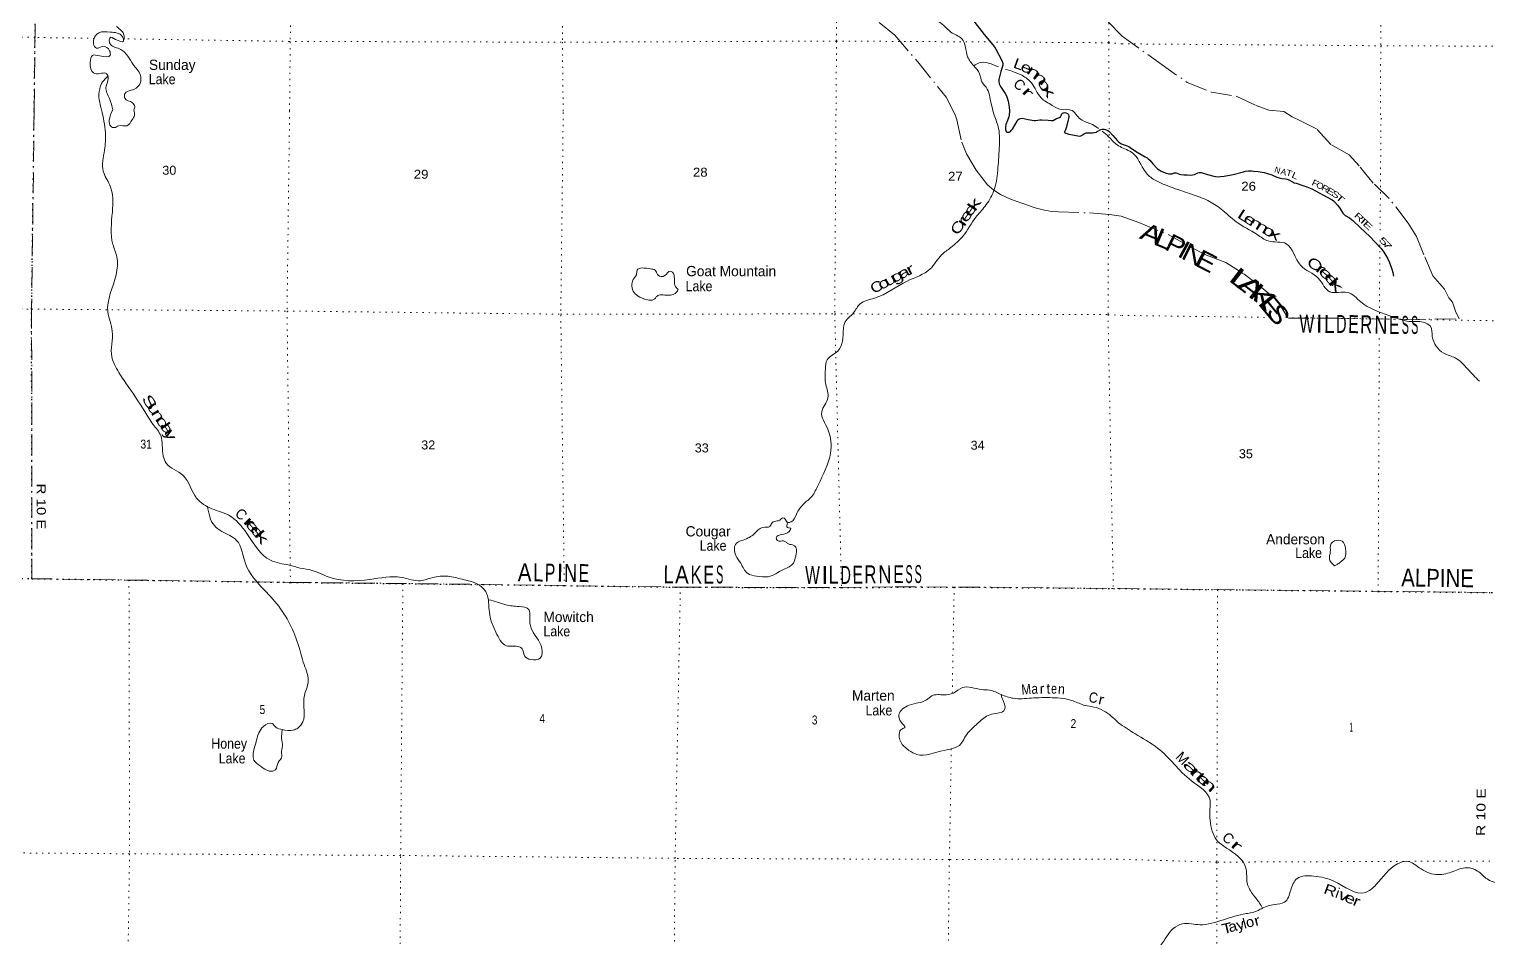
# Model space of a CAD drawing. Header units: feet. Extents: x -248627 to 3, y 0 to 184934.
# Drawn here: x -145344 to -116928, y 30185 to 47899 of the extents above; entities that cross this region are included whole.
import ezdxf
from ezdxf.enums import TextEntityAlignment as Align

# ---------------------------------------------------------------- set-up
doc = ezdxf.new("R2010")
doc.units = ezdxf.units.FT
doc.header["$LTSCALE"] = 80
doc.linetypes.add('DOT_DASHED', pattern=[7.7, 5, -1.2, 0.3, -1.2])
doc.linetypes.add('DOTTED', pattern=[1.5, 0.3, -1.2])
for name, color, linetype, lineweight in [('29', 7, 'Continuous', 25), ('30', 7, 'Continuous', 13), ('39', 7, 'Continuous', 13), ('41', 7, 'Continuous', 13), ('44', 7, 'DOT_DASHED', 13), ('6', 7, 'DOTTED', 25), ('7', 7, 'DOTTED', 13)]:
    doc.layers.add(name, color=color, linetype=linetype, lineweight=lineweight)

msp = doc.modelspace()

# ---------------------------------------------------------------- linework, layer by layer
at = {"layer": '29'}
for points in [[(-127092.18, 48263.73), (-127063.52, 48233.11), (-126920.24, 48026.05), (-126740.01, 47798.25), (-126539.97, 47555.91), (-126509.51, 47506.7), (-126404.73, 47298.88), (-126381.67, 47252.94), (-126376.16, 47225.67), (-126377.79, 47194.83), (-126415.86, 47073.33), (-126451.58, 46918.89), (-126453.33, 46884.9), (-126449.45, 46836.47), (-126437.83, 46807.42), (-126422.41, 46783.17), (-126356.12, 46684.92), (-126329.36, 46642.76), (-126306.11, 46602.08), (-126292.39, 46562.54), (-126273.18, 46497.48), (-126252.18, 46380.2), (-126247.77, 46307.53), (-126252.94, 46221.92)], [(-126252.94, 46221.92), (-126259.01, 46189.99), (-126285.88, 46121.77), (-126317.49, 46043.24), (-126325.16, 45991.53), (-126323.08, 45940.63), (-126310.21, 45905.91), (-126296.22, 45894.37), (-126272.58, 45888.46), (-126254.87, 45892.3), (-126228, 45906.77), (-126213.11, 45920.65), (-126190.79, 45948.12), (-126143.07, 46025.03), (-126099.92, 46108.19), (-126083.29, 46130.04), (-126060.27, 46149.13), (-126031.61, 46158.98), (-126001.49, 46161.18), (-125883.55, 46138.91), (-125767.55, 46118.72), (-125733.92, 46121.77), (-125658.47, 46131.03), (-125618.16, 46132.1), (-125495.75, 46123.31), (-125432.1, 46115.57), (-125397.28, 46119.87), (-125331.56, 46157.88), (-125271.82, 46175.55), (-125251.39, 46187.91), (-125238.86, 46216.26)], [(-125238.86, 46216.26), (-125236.4, 46231.55), (-125225.65, 46246.47), (-125211.13, 46261.92), (-125191.83, 46270.53), (-125170.69, 46271.46), (-125146.33, 46268.77), (-125118.65, 46256.19), (-125104.4, 46239.5), (-125091.24, 46215.44)], [(-125091.24, 46215.44), (-125093.07, 46189.99), (-125111.68, 46101.09), (-125128.22, 46024.61), (-125138.08, 45993.87), (-125157.16, 45939.85), (-125180.13, 45884.48), (-125128.22, 45863.36), (-125090.67, 45853.12), (-124982.71, 45833.22), (-124884.28, 45815.81), (-124858.53, 45816.77), (-124840.87, 45824.08), (-124807.1, 45849.24), (-124782.98, 45865.43), (-124751.85, 45875.53), (-124720.97, 45877.83), (-124629.05, 45877.27), (-124588.66, 45884.03), (-124553.52, 45894.37), (-124535.62, 45902.22), (-124465.82, 45942.11), (-124443.95, 45950.18), (-124425.35, 45952.25), (-124401.15, 45949.93), (-124375.74, 45943.98), (-124342.66, 45929.51), (-124314.06, 45908.58), (-124290.98, 45890.23), (-124234.33, 45829.18), (-124143.39, 45725.21), (-124115.26, 45697.98), (-124065.8, 45661.88)], [(-124065.8, 45661.88), (-124029.15, 45648.55), (-123956.09, 45624.21), (-123921.98, 45610.59), (-123892.96, 45592.73), (-123794.7, 45520.74), (-123758.99, 45498.96), (-123600.47, 45411.88), (-123565.28, 45389.93), (-123544.65, 45373.92), (-123515.63, 45344.9), (-123454.44, 45275.2), (-123361.57, 45179.68), (-123333.62, 45154.26), (-123292.35, 45130.56), (-123247.7, 45110.46), (-123193.66, 45093.47), (-123142.76, 45081.44), (-123103.32, 45075.84), (-123080.24, 45076.97), (-123037.82, 45097.06), (-123020.34, 45098.65), (-122999.87, 45097.06), (-122932.18, 45070.98), (-122906.09, 45063.57), (-122848.04, 45056.88), (-122787.4, 45056.48), (-122714.08, 45054.64), (-122678.59, 45058.7), (-122642.63, 45068.04), (-122579.16, 45101.39), (-122553.32, 45108.23), (-122514.62, 45106.37), (-122390.38, 45068.02), (-122268.13, 45031.72), (-122236.27, 45027.85), (-122178.22, 45023.38), (-122133.28, 45025.44), (-122066.59, 45032.32), (-121890.91, 45063.74), (-121690.55, 45118.87), (-121651.3, 45128.32), (-121588.78, 45135.02), (-121530.73, 45135.02), (-121494.91, 45133.76), (-121399, 45126.09), (-121285.89, 45106.09), (-121242.71, 45094.83), (-121135.65, 45057.23), (-121039.53, 45014.45), (-120993.64, 44998.42), (-120941.29, 44989.89), (-120869.85, 44983.2), (-120836.94, 44973.64), (-120816.26, 44967.57), (-120722.49, 44913.98), (-120701.14, 44904.86), (-120664.43, 44893.89), (-120528.79, 44853.62), (-120454.56, 44826.91), (-120358.72, 44786.28), (-120141.11, 44671.8), (-119963.37, 44570.14), (-119933.71, 44549.42), (-119907.55, 44525.49), (-119856.2, 44469.67), (-119811.19, 44410.3), (-119753.49, 44313.38), (-119728.71, 44285.97), (-119704.37, 44266.49), (-119619.53, 44219.6), (-119587.21, 44196.93), (-119554.78, 44170.48), (-119414.73, 44034.82), (-119226.34, 43860.34), (-119010.69, 43630.99), (-118969.8, 43574.34), (-118918.45, 43500.66), (-118873.24, 43423.09), (-118842.54, 43351.06), (-118800.11, 43222.31), (-118780.02, 43156.82), (-118764.15, 43086.65)]]:
    msp.add_lwpolyline(points, dxfattribs=at)
at = {"layer": '39'}
for points in [[(-126943.33, 47184.01), (-127062.25, 47362.75), (-127104.25, 47550.32), (-127174.52, 47709.69), (-127387.95, 47840.97), (-127524.78, 47970.16), (-127778.4, 48174.08), (-127868.49, 48518.98), (-127984.83, 48837.7), (-128250.56, 49029.53), (-128580.75, 49247.64), (-128846.81, 49251.94), (-129038.18, 49320.69), (-129221.15, 49574.95), (-129200.76, 49710.03), (-129250.81, 49897.61), (-129431.99, 50032.89), (-129623.42, 50065.35), (-129919.68, 50087.83), (-130237.91, 50229.31), (-130455.16, 50479.56), (-130645.95, 50872.96), (-130806.73, 51141.31), (-130965.33, 51500.4), (-131142.41, 51665.92), (-131442.77, 51654.13), (-131852.09, 51579.94), (-132283.35, 51630.79), (-132974.48, 51772.64), (-133276.71, 51841.51), (-133709.8, 51997.21), (-134035.99, 52193.14), (-134152.63, 52346.5), (-134549.64, 52391.27), (-135081.3, 52659.99), (-135375.3, 52823.62), (-135314.36, 53085.7), (-135334.33, 53190.57), (-135559.92, 53289.61), (-135668.35, 53523.62), (-135806.78, 53888.74), (-135973.92, 53979.65), (-136330.57, 54050.58), (-136660.99, 54137.63), (-137059.69, 54363.87), (-137460.7, 54424.77), (-137718.29, 54662.97), (-138003.78, 55074.61), (-138231.15, 55302.7), (-138603.93, 55369.62), (-138875.94, 55428.38), (-139222.15, 55702.96), (-139542.17, 55971.47), (-139721.32, 56106.75), (-140085.96, 56222.06), (-140730.71, 56371.93), (-141210.06, 56586.16), (-141405.2, 56798.08), (-141535.73, 57076.48), (-141660.11, 57407.31), (-141959.96, 57683.86), (-142503.56, 58039.31), (-142682.76, 58148.37), (-142836.41, 58205.6)], [(-143714.08, 46326.95), (-143781.74, 46546.95), (-143847.87, 46764.79), (-143803.23, 46936.14), (-143847.39, 47037.01), (-143966.32, 47033.1), (-144089.26, 47045.32), (-144155.41, 47249.05), (-144110.83, 47386.12), (-143967.73, 47377.91), (-143766.13, 47393.83), (-143778.08, 47476.52), (-143906.92, 47565.37), (-144031.96, 47531.22), (-144090.26, 47615.97), (-143985.07, 47827.59), (-143765.34, 47841.48), (-143527.65, 47750.5), (-143507.64, 47667.81), (-143660.77, 47700.22), (-143769.56, 47732.6), (-143783.77, 47674.14), (-143757.71, 47597.49), (-143560.33, 47504.53), (-143425.51, 47375.34), (-143316.96, 47211.9), (-143178.25, 47000.03), (-143176.49, 46856.86), (-143305.73, 46725.93), (-143485.29, 46631.34), (-143481.39, 46554.71), (-143332.39, 46463.82), (-143288.18, 46393.2), (-143304.85, 46323.4)], [(-143496.69, 47697.2), (-143497.34, 47788.78), (-143541.56, 47861.42), (-143640.71, 47950.27)], [(-126460.95, 47162.34), (-126834.7, 47241.53), (-126943.33, 47184.01)], [(-126941.42, 47185.02), (-126829.03, 47027.78), (-126782.95, 46870.46), (-126678.38, 46731.22), (-126630.28, 46573.89), (-126547.53, 46223.82)], [(-143934.07, 46329.32), (-143979.32, 46522.95), (-143970.88, 46736.69), (-143914.2, 46871.73), (-143809.63, 46981.84)], [(-124934.79, 46214.94), (-125028.28, 46314.15), (-125239.89, 46332.52), (-125415.11, 46413.35), (-125630.53, 46560.77), (-125819.49, 46851.33), (-125994.6, 46992.66), (-126324.55, 47116.02)], [(-143934.07, 46329.32), (-143860.34, 45877.6), (-143876.4, 45540.97), (-143902.95, 45131.83), (-143773.67, 44860.94), (-143724.4, 44332.42), (-143713.98, 43703.3), (-143636.87, 43462.95), (-143651.01, 43110.19), (-143812.27, 42387.25), (-143725.89, 42009.74), (-143734.84, 41509.77), (-143641.55, 41281.42), (-143459.99, 40998.16), (-143092.75, 40447.73), (-142929.14, 40192.79), (-142781.42, 39976.25), (-142733.42, 39576.77), (-142675.83, 39439.35), (-142347.04, 39199.64), (-142083.85, 38758.66), (-141785.09, 38549.35), (-141457.65, 38422.55), (-141101.36, 38065.75), (-140643.34, 37545.07), (-140281.49, 37450.34), (-140062.36, 37394.7), (-139831.09, 37349.08), (-139517.75, 37222.36), (-138708.68, 37171.56), (-138090.35, 37210.51), (-137718.24, 37147.99), (-137488.38, 37207.21), (-137184.2, 37233.78), (-136910.73, 37175.82), (-136603.26, 37077.36), (-136451.07, 36935.39), (-136395.62, 36777.82)], [(-143714.08, 46326.95), (-143784.43, 46121.14), (-143752.89, 46006.05), (-143682.57, 45979.45), (-143599.82, 46015.29), (-143442.77, 46016.45), (-143339.41, 46132.82), (-143292.62, 46215.23), (-143304.85, 46323.4)], [(-126547.53, 46223.82), (-126458.45, 45961.75), (-126446.59, 45580.62), (-126475.31, 45143.26), (-126556.22, 44734.41), (-126722.99, 44447), (-126901.42, 44232.24), (-127151.19, 43868.67), (-127392.11, 43640.14), (-127568.09, 43499.97), (-127791.17, 43224.97), (-128239.5, 42989.51), (-128877.68, 42654.28), (-129158.17, 42544.92), (-129284.01, 42372.21), (-129460.39, 42163.49), (-129482.87, 42063.97)], [(-124934.79, 46214.94), (-124832.73, 46124.23), (-124627.86, 46040.44), (-124511.24, 45960.23)], [(-124442.15, 45908.05), (-124315.16, 45802.83), (-124175.06, 45660.93), (-124064.4, 45595.45)], [(-124064.4, 45595.45), (-123818.59, 45457.31), (-123562.07, 45070.46), (-123368.34, 44933.64), (-123055.65, 44805.12), (-122684.49, 44676.72), (-122381.89, 44558.26), (-122125.62, 44393.32), (-121828.93, 44145.75), (-121421.33, 43894.35), (-121205.44, 43771.69), (-120854.52, 43715.88), (-120577.8, 43296.78), (-120226.65, 43039.22), (-120002.53, 42777.38), (-119663.76, 42767.94), (-119401.42, 42580.82), (-118854.68, 42319.6), (-118453.28, 42203.35), (-118187.09, 42187.72), (-118047.87, 42107.29), (-118009.33, 41907.64), (-117787.16, 41583.25), (-117561.22, 41488.87), (-117319.01, 41273.46), (-117092.9, 41035.84)], [(-132700.65, 42824), (-132763.98, 42907.42), (-132812.85, 43159.72), (-132859.02, 43182.15), (-132958.18, 43095.99), (-133093.05, 43100.77), (-133122.89, 43161.42), (-133150.84, 43201.89), (-133241.3, 43226.58), (-133501.18, 43199.78), (-133515.78, 43113.16), (-133576.73, 43018.73), (-133560.09, 42764.6), (-133445.84, 42677.27), (-133385.61, 42648.72), (-133271.04, 42615.83), (-133156.12, 42643.43), (-133117.59, 42689.59), (-132900.02, 42712.59), (-132726.47, 42780.2), (-132700.65, 42824)], [(-129482.87, 42063.97), (-129592.4, 41623.87), (-129796.74, 41453.61), (-129834.03, 41274.37), (-129823.71, 40971.88), (-129782.93, 40715.59), (-129903.32, 40440.03), (-129786.51, 40102.68), (-129732.85, 39636.64), (-129974.08, 39010.91), (-130098.18, 38791.82), (-130260.13, 38639.48), (-130396.15, 38446.67), (-130501.75, 38291.99), (-130572.3, 38278.27)], [(-141871.72, 38598.93), (-141736.67, 38220.44), (-141592.37, 38106.75), (-141303.46, 37933.78), (-141132.93, 37485.25), (-140761.49, 36965.04), (-140447.52, 36600.4), (-140057.85, 35753.47), (-140004.61, 35561.64), (-139908.05, 35202.22), (-139990.6, 34857.9), (-140013.41, 34398.33), (-140112.78, 34275.88), (-140199.59, 34236.03), (-140416.96, 34247.3)], [(-130572.3, 38278.27), (-130662.36, 38371.51), (-130723.01, 38327.48), (-130771.43, 38311.62), (-130870.28, 38277.88), (-130912.98, 38205.53), (-131054.03, 38186.14), (-131140.89, 38136.21), (-131244.15, 38037.98), (-131339.11, 37980.03), (-131472.3, 37928.34), (-131567.22, 37878.45), (-131576.67, 37638.58), (-131482.93, 37486.84), (-131347.17, 37290.53), (-131176.34, 37237.17), (-130948.9, 37225.84), (-130648.09, 37367.35), (-130456.11, 37489.29), (-130411, 37628.16), (-130402.03, 37785.38), (-130446.03, 37836.02), (-130552.57, 37864.83), (-130596.66, 37899.35), (-130646.86, 37921.8), (-130765.61, 37928.5), (-130789.46, 37981.06), (-130680.35, 38049.01), (-130541.08, 38108.73), (-130508.51, 38169.04), (-130570.85, 38181.48), (-130569.22, 38278.87)], [(-119915.9, 37439.4), (-120014.85, 37574.38), (-119996.85, 37703.53), (-119978.89, 37873.03), (-119912.4, 37921.58), (-119765.2, 37915.8), (-119700.52, 37774.71), (-119714.42, 37589.08), (-119801.04, 37508.21), (-119865.52, 37465.72), (-119915.9, 37439.4)], [(-136395.62, 36777.82), (-136351.6, 36386.44), (-136250.34, 36141.92), (-136048.53, 35878.7), (-135909.66, 35869.88), (-135738.82, 35820.55), (-135695.31, 35685.23), (-135572.94, 35609.96), (-135387.54, 35639.19), (-135356.26, 35824.51), (-135567.33, 36224.88), (-135592.33, 36426.63), (-135609.51, 36588.03), (-135798.44, 36643.5), (-136059.97, 36679.21), (-136220.73, 36730.49), (-136395.62, 36777.82)], [(-126410.13, 34928.71), (-126637.14, 35012.61), (-126790.08, 35025.55), (-127164.34, 35063.89), (-127340.12, 34957.99), (-127519.52, 34922.68), (-127759.22, 34903.83), (-127866.39, 34823.77), (-128199.18, 34722.77), (-128399.59, 34536.35), (-128356.15, 34390.95), (-128288.32, 34283.72), (-128365.09, 34239.78), (-128389.53, 34191.52), (-128366.46, 34003.89), (-128204.34, 33839.69), (-128053.79, 33762.25), (-127521.81, 33839.98), (-127192.9, 33965.2), (-127121.75, 34083.77), (-127030.42, 34208.28), (-126821.9, 34404.73), (-126595.57, 34546.64), (-126341.38, 34633.96), (-126340.77, 34738.8), (-126372.56, 34811.56), (-126410.13, 34928.71)], [(-124128.63, 34380.96), (-124412.71, 34613.32), (-124603.56, 34684.93), (-124772.51, 34714.08), (-125007.54, 34806.1), (-125411.86, 34866.78), (-125820.62, 34858.94), (-126172.98, 34854.82), (-126410.13, 34928.71)], [(-140416.96, 34247.3), (-140541.53, 34292.34), (-140609.57, 34363.28), (-140781.03, 34307.77), (-140913.42, 34046.38), (-140960.73, 33875.26), (-140966.06, 33651.49), (-140843.92, 33535.9), (-140602.89, 33437.8), (-140548.38, 33463.71), (-140495.21, 33604.56), (-140420.03, 33723.1), (-140429.75, 33781.63), (-140406.76, 33926.67), (-140426.03, 34073.96), (-140412.54, 34247.07)], [(-124128.63, 34380.96), (-123803.92, 34165.74), (-123360, 33886.16), (-122697.89, 33243.86), (-122338.55, 32871.32), (-122340.37, 32691.77), (-122295.53, 32266.17), (-122214.68, 32096.86), (-122016.89, 31935.85), (-121645.46, 31565.35), (-121602.71, 31208.34), (-121471.4, 30992.73), (-121346.19, 30817.45), (-121317.9, 30767.07)], [(-121317.95, 30767.16), (-121086.09, 30836.1), (-120888.53, 30878.85), (-120767.81, 31115.12), (-120643.04, 31341.31), (-120316.44, 31388.34), (-119927.15, 31288.21), (-119309.88, 31069.49), (-119108.41, 31219.16), (-118687.43, 31627.49), (-118506.01, 31678.27), (-118227.58, 31529.51), (-117894.74, 31417.17), (-117604.45, 31480.27), (-117340.38, 31553.4), (-117128.58, 31487.23), (-116942.9, 31334.26), (-116483.03, 31218.13), (-116257.17, 31200.4), (-116017.37, 31338.05), (-115723.08, 31439.48), (-115436.65, 31351.26), (-114790.87, 30876.38), (-114492.34, 30788.18), (-113566.83, 30816.18), (-113332.9, 30796.45), (-113034.32, 30659.83), (-112800.31, 30563.44), (-112536.09, 30501.41), (-112336.22, 30285.92), (-112138.2, 29923.16), (-111887.94, 29723.92), (-111643.89, 29661.84), (-111437.98, 29456.46), (-111346.71, 28978.5), (-111259.51, 28544.92), (-111019.32, 28329.51), (-110928.31, 28085.57), (-110768.82, 27918.43), (-110381.1, 27408.76), (-110114.78, 27272.08), (-109467.32, 27105.87), (-109197.18, 27056.26), (-108469, 27051.9), (-108202.88, 26981.19), (-107501.18, 26988.58), (-107103.85, 26910.66), (-106533.09, 26810.88), (-105732.57, 26804.34), (-104978.47, 26840.08), (-104698.34, 26981.83), (-104515.1, 27210.15)], [(-124158.53, 29526.06), (-124005.82, 29757.76), (-123833.38, 29858.45), (-123468.47, 29913.62), (-123301.25, 30041.03), (-123061.65, 30362.27), (-122878.26, 30457.44), (-122535.45, 30439.93), (-122075.82, 30539.67), (-121638.39, 30657.51), (-121404.55, 30718.48), (-121317.9, 30767.07)]]:
    msp.add_spline(points, degree=3, dxfattribs=at)
at = {"layer": '44'}
for points in [[(-145246.91, 46336.27), (-145120.16, 57093.6)], [(-128786.5, 48026.8), (-128481.49, 47779.39), (-128032.8, 47263.14), (-127480.24, 46570.99), (-127301.74, 46227.81)], [(-124054.25, 47760.56), (-124467.24, 48186.12)], [(-124054.25, 47760.56), (-123316.92, 47235.17), (-122782.28, 46858.61), (-122313.6, 46671.79), (-121816.45, 46589.77), (-121440.37, 46411.27), (-121192.94, 46317.83), (-120899.01, 46296.86), (-120738.17, 46191.71)], [(-145246.91, 46336.27), (-145296.08, 42466.58), (-145295.11, 37187.18), (-140241.1, 37115.02), (-136513.97, 37075.22), (-132644.51, 37020.35), (-129537.96, 37014.38), (-128475.02, 37029.56), (-126604.03, 37020.49), (-124113.48, 36994.36)], [(-127301.74, 46227.81), (-127269.84, 46131.23), (-127176.63, 45698.38), (-127080.81, 45471.34), (-126897.88, 45152.42), (-126676.45, 44866.49), (-126551.52, 44759.9), (-126419.58, 44674.05), (-126228.45, 44588.05), (-126004.96, 44504.32), (-125743.85, 44416.2), (-125567.04, 44368.04), (-125420.78, 44344.03), (-125292.48, 44336.25), (-124685.48, 44317.01), (-124298.24, 44285.31), (-124073.56, 44251.86)], [(-124073.56, 44251.86), (-123725.73, 44130.7), (-123157.71, 43893.47), (-122738.64, 43662.75), (-122407.14, 43493.95), (-122028.88, 43350.59), (-121684.18, 43129.17), (-121368.05, 42886.04), (-121038.27, 42616.49), (-120812.56, 42268.03), (-119861.9, 42262.3), (-118575.12, 42240.9), (-117485.18, 42253.01), (-117555.16, 42401.33), (-117616.58, 42579.74), (-117689.68, 42663.6), (-117769.46, 42828.21), (-117998.62, 43092.06), (-118172.96, 43500.14), (-118315.96, 43855.28), (-118476.69, 44115.98), (-118849.18, 44597.9), (-119164.32, 44899.46), (-119434.53, 45236.56), (-119628.34, 45447.42), (-119985.43, 45650.9), (-120262.27, 45953.85), (-120575.79, 46114.28), (-120738.17, 46191.71)], [(-124113.48, 36994.36), (-116862.45, 36916.21)]]:
    msp.add_lwpolyline(points, dxfattribs=at)
at = {"layer": '6'}
for points in [[(-145246.91, 46336.27), (-145229.23, 47738.03), (-145168.31, 53048.2), (-145107.54, 58351.71), (-145094.31, 63552.23), (-145093.99, 63678.02), (-145080.77, 68876.67)], [(-145295.11, 37187.18), (-145296.22, 42443.16), (-145246.91, 46336.27)], [(-124113.48, 36994.36), (-122191.75, 36973.65), (-119064.36, 36939.94), (-116862.45, 36916.21), (-113728.88, 36872.22), (-113707.15, 39077.32), (-113700.4, 42049.02), (-113700.53, 42166.03), (-113687.99, 46155.06)], [(-155140.03, 37387.78), (-153527.43, 37348.59), (-150932.92, 37285.53), (-148134.36, 37217.51), (-145295.11, 37187.18), (-143400.08, 37160.12), (-140255.34, 37115.17), (-138065.19, 37091.78), (-134920.07, 37052.62), (-132657.91, 37020.38), (-129519.46, 37014.64), (-127324.07, 37023.98), (-124221.72, 36994.81), (-124113.48, 36994.36)]]:
    msp.add_lwpolyline(points, dxfattribs=at)
at = {"layer": '7'}
for p, q in [((-143689.25, 47713.89), (-143780.28, 47715.31)), ((-119008.2, 46162.52), (-119027.63, 43911.74)), ((-121276.39, 42281.23), (-124084.19, 42319.59)), ((-119043.62, 41874.76), (-119064.36, 36939.94)), ((-127324.07, 37023.98), (-127360.46, 34954.96))]:
    msp.add_line(p, q, dxfattribs=at)
for points in [[(-140132.6, 70827.12), (-140137.25, 63662.74), (-140160.86, 58313.18), (-140205.01, 53009.74), (-140258.39, 47650.39), (-140271.25, 46304.77)], [(-134879.67, 64375.58), (-134882.4, 63647.32), (-134905.97, 58319.94), (-134925.5, 52994.56), (-134957.16, 47647.02), (-134940.63, 46272.23)], [(-129563.05, 64178.43), (-129565.11, 63607.64), (-129590.69, 58284.29), (-129622.29, 52969.01), (-129615.58, 47665.79), (-129626.77, 46241.06)], [(-118956.86, 59019.66), (-118961.05, 58234.75), (-118981.42, 52897.97), (-119013.89, 47575.28), (-119021.9, 46182.57)], [(-124272.24, 56406.15), (-124288.85, 52943.43), (-124314.4, 47634.19), (-124304.68, 46211.09)], [(-144072.42, 47719.88), (-145232.78, 47738.03), (-150499.69, 47860.42), (-155068.1, 47844.81)], [(-124055.06, 47613.36), (-124314.4, 47634.19), (-129617.59, 47667.81), (-134977.32, 47645.02), (-140276.52, 47660.49), (-143498.79, 47710.91)], [(-124055.06, 47613.36), (-119013.89, 47575.28), (-113680.27, 47556.19)], [(-140271.25, 46304.77), (-140321.02, 42404.42), (-140255.34, 37115.17)], [(-134940.63, 46272.23), (-134988.1, 42326.83), (-134920.07, 37052.62)], [(-129626.77, 46241.06), (-129650.58, 42348.01), (-129519.46, 37014.64)], [(-124304.68, 46211.09), (-124327.36, 42334.99), (-124223.97, 36994.82)], [(-119029.51, 43693.67), (-119042.11, 42234.51), (-119042.17, 42219.25)], [(-155104.53, 42548.08), (-150924.45, 42557.25), (-150666.64, 42573.98), (-145295.79, 42441.74), (-140321.02, 42404.42), (-134992.03, 42342.98), (-129650.58, 42348.01), (-124327.36, 42334.99), (-124084.19, 42319.59)], [(-113700.53, 42166.03), (-119038.09, 42250.65), (-121023.5, 42277.77)], [(-143400.08, 37160.12), (-143388.73, 31823.94), (-143470.15, 26499.54), (-143505.67, 20761.56)], [(-138065.19, 37091.78), (-138108.02, 31770.83), (-138128.35, 27772.99)], [(-132871.62, 20679.14), (-132842.65, 21158.84), (-132808.04, 26396.8), (-132760.76, 31735.5), (-132657.91, 37020.38)], [(-122191.75, 36973.65), (-122208.14, 31661.11), (-122202.21, 26365.34), (-122179.9, 21068.22), (-122315.22, 15648.49)], [(-127379.52, 33870.77), (-127417.45, 31714.31), (-127484.71, 26401.93), (-127503.48, 21117.51), (-127656.38, 15620.1)], [(-124142.5, 31719.94), (-127417.45, 31714.31), (-132760.76, 31735.5), (-138107.9, 31791), (-143388.73, 31823.94), (-148185.75, 31861.29)], [(-116886.83, 31683.38), (-122208.14, 31661.11), (-124142.5, 31719.94)]]:
    msp.add_lwpolyline(points, dxfattribs=at)

# ---------------------------------------------------------------- texts
at = {"layer": '30'}
for s, rotation, width, p in [('N', 343.407, 0.95, (-121042.81, 45094.42)), ('A', 344.336, 1.05, (-120921, 45059.14)), ('T', 341.971, 1.2, (-120815.97, 45035.27)), ('L', 335.133, 1.35, (-120707.88, 44989.14)), ('F', 335.12, 1.3, (-120313.43, 44840.8)), ('O', 332.252, 1.15, (-120224.32, 44794.13)), ('R', 332.252, 1.2, (-120119.07, 44738.86)), ('E', 330.232, 1.35, (-120020.66, 44684.08)), ('S', 328.346, 1.4, (-119924.88, 44625.6)), ('T', 319.847, 1.85, (-119844.34, 44553.32)), ('R', 318.186, 1.55, (-119478.03, 44192.9)), ('T', 317.613, 1.95, (-119394.25, 44113.84)), ('E', 316.576, 1.75, (-119306.16, 44028.59)), ('5', 313.237, 2, (-119000.82, 43722.69)), ('7', 313.237, 2, (-118927.03, 43644.21))]:
    msp.add_text(s, height=120, rotation=rotation, dxfattribs=dict(at, width=width)).set_placement(p, align=Align.CENTER)
at = {"layer": '41'}
for s, p in [('Sunday', (-143010.29, 47104.86)), ('Goat Mountain', (-132546.36, 43083.5)), ('Cougar', (-132555.65, 38010.58)), ('Anderson', (-121247.02, 37855.83)), ('Mowitch', (-135326.3, 36341.29)), ('Marten', (-129316.27, 34808.97))]:
    msp.add_text(s, height=200, dxfattribs=at).set_placement(p)
for s, rotation, width, p in [('L', 340.315, 1.25, (-126101.61, 47124.45)), ('e', 336.401, 1.3, (-125959.91, 47063.32)), ('n', 326.717, 1.7, (-125827.58, 46981.15)), ('n', 320.803, 1.9, (-125705.3, 46872.71)), ('o', 307.424, 1.7, (-125645.17, 46755.95)), ('r', 312.166, 2.15, (-125958.42, 46606.54)), ('x', 305.616, 2, (-125571.36, 46642.52)), ('e', 55.576, 1.65, (-127014.73, 44209.65)), ('e', 55.053, 1.65, (-126936.01, 44322.4)), ('k', 56.287, 1.8, (-126850.19, 44429.74)), ('L', 327.72, 1.6, (-121727.95, 44176.58)), ('C', 57.832, 1.4, (-127176.41, 43980.26)), ('r', 55.67, 1.8, (-127084.35, 44098.56)), ('e', 327.72, 1.55, (-121612.12, 44103.41)), ('n', 328.948, 1.6, (-121496.41, 44032.93)), ('n', 328.948, 1.6, (-121369.59, 43956.58)), ('o', 329.817, 1.5, (-121243.12, 43881.78)), ('x', 330.977, 1.75, (-121128.65, 43820.57)), ('a', 27.713, 1.5, (-128263.09, 43067.49)), ('r', 27.707, 1.6, (-128136.91, 43133.74)), ('C', 325.464, 1.45, (-120360.76, 43236.54)), ('r', 324.659, 1.85, (-120236.52, 43150.11)), ('e', 318.644, 1.9, (-120143.69, 43062.56)), ('C', 27.713, 1.25, (-128789.37, 42791.03)), ('o', 27.713, 1.4, (-128657.63, 42860.23)), ('u', 27.713, 1.55, (-128530.05, 42927.24)), ('g', 27.713, 1.55, (-128394.83, 42998.28)), ('e', 314.786, 2.05, (-120037.37, 42952.19)), ('k', 310.655, 2.1, (-119961.82, 42851.19)), ('S', 303.634, 1.65, (-143081.91, 40575.87)), ('u', 302.829, 1.7, (-142994.05, 40442.09)), ('n', 302.552, 1.65, (-142914.84, 40319.78)), ('d', 304.581, 1.8, (-142821.5, 40177.6)), ('a', 304.022, 1.7, (-142742.45, 40065.11)), ('y', 295.086, 1.45, (-142677.07, 39948.7)), ('r', 314.655, 2.25, (-141125, 38222.09)), ('e', 313.191, 1.95, (-141059.56, 38139.53)), ('e', 309.814, 1.8, (-140975.99, 38042.62)), ('k', 307.499, 1.95, (-140895.19, 37938.49)), ('M', 5.097, 0.85, (-125911.66, 34931.13)), ('a', 1.141, 0.85, (-125752.58, 34942.86)), ('e', 358.493, 0.75, (-125380.61, 34945.68)), ('n', 355.816, 0.9, (-125240.84, 34935.25)), ('C', 350.449, 0.9, (-124629.02, 34770.76)), ('r', 347.286, 1.15, (-124478.86, 34735.22)), ('a', 314.235, 2.1, (-122779.18, 33442.02)), ('r', 314.235, 2.25, (-122679.77, 33339.92)), ('t', 314.235, 2, (-122597.37, 33255.29)), ('e', 317.884, 1.9, (-122524.02, 33194.52)), ('n', 317.884, 2, (-122420.06, 33100.52)), ('r', 317.774, 2.15, (-121884.51, 31915.83)), ('R', 339.65, 1.25, (-120029.35, 31018.01)), ('v', 334.505, 1.45, (-119774.73, 30920.51)), ('e', 334.505, 1.35, (-119649.46, 30867.12)), ('r', 337.368, 1.4, (-119517.13, 30808.63)), ('T', 13.251, 1.25, (-121987.68, 30275.21)), ('a', 15.073, 1.15, (-121875.19, 30312.37)), ('y', 15.073, 1.15, (-121724.71, 30350.39)), ('o', 15.081, 1.05, (-121538.65, 30399.09)), ('r', 15.116, 1.2, (-121400.18, 30428.17))]:
    msp.add_text(s, height=200, rotation=rotation, dxfattribs=dict(at, width=width)).set_placement(p, align=Align.CENTER)
at = {"layer": '41', "width": 0.9}
for s, p in [('Lake', (-143015.02, 46825.57)), ('Lake', (-132555.66, 42790.97)), ('Lake', (-132281.83, 37731.98)), ('Lake', (-120680.11, 37589.69)), ('Lake', (-135326.31, 36062.68)), ('Lake', (-129051.73, 34521.08)), ('Honey', (-141795.81, 33873.3)), ('Lake', (-141651.94, 33585.41))]:
    msp.add_text(s, height=200, dxfattribs=at).set_placement(p)
at = {"layer": '41'}
for s, rotation, p in [('C', 316.717, (-126119.56, 46745.12)), ('C', 318.052, (-141280.34, 38369.35)), ('r', 1.056, (-125612.44, 34943.35)), ('t', 1.056, (-125487.4, 34945.53)), ('M', 314.235, (-122949.8, 33617.26)), ('C', 317.774, (-122050.96, 32054.44)), ('i', 340.826, (-119886.99, 30965.17)), ('l', 15.081, (-121640.53, 30369.46))]:
    msp.add_text(s, height=200, rotation=rotation, dxfattribs=at).set_placement(p, align=Align.CENTER)
at = {"layer": '44'}
for s, rotation, width, p in [('A', 337.332, 1.3, (-123546.52, 43747.87)), ('L', 337.332, 1.3, (-123307.73, 43649.42)), ('P', 333.735, 1.15, (-123083.74, 43534.04)), ('I', 331.165, 1.2, (-122927.79, 43445.52)), ('N', 333.015, 1.3, (-122732.47, 43342.42)), ('E', 333.015, 1.2, (-122490.77, 43218.62)), ('L', 322.437, 1.8, (-121821.15, 42873.06)), ('A', 322.437, 1.7, (-121632.3, 42723.85)), ('K', 320.739, 1.65, (-121425.98, 42550.71)), ('E', 309.336, 1.55, (-121272.67, 42371.47)), ('S', 302.933, 1.2, (-121151.6, 42244.88)), ('W', 359.655, 0.65, (-120455.7, 41981.59)), ('L', 359.047, 0.8, (-120017.56, 41977.89)), ('D', 359.047, 0.6, (-119784.57, 41977.73)), ('E', 359.047, 0.65, (-119547.97, 41973.8)), ('R', 359.047, 0.7, (-119298.98, 41969.65)), ('N', 359.047, 0.75, (-119013.77, 41961.17)), ('E', 0.637, 0.65, (-118749.98, 41957.86)), ('S', 0.637, 0.45, (-118534.93, 41959.99)), ('S', 0.637, 0.45, (-118351.22, 41958.23)), ('A', 359.188, 0.85, (-135693.36, 37136.43)), ('L', 359.188, 0.75, (-135429.96, 37132.66)), ('P', 359.188, 0.65, (-135198.87, 37129.38)), ('N', 359.188, 0.75, (-134798.52, 37123.77)), ('E', 359.188, 0.65, (-134540.79, 37120.03)), ('L', 359.188, 0.75, (-132889.9, 37096.67)), ('A', 359.89, 0.85, (-132629.38, 37093.16)), ('K', 359.89, 0.7, (-132351.42, 37092.61)), ('E', 359.89, 0.65, (-132105.91, 37090)), ('S', 359.89, 0.45, (-131891.8, 37093.89)), ('W', 359.89, 0.65, (-130084.08, 37086.13)), ('L', 359.89, 0.75, (-129672.83, 37087.48)), ('D', 0.818, 0.6, (-129435.01, 37086.54)), ('E', 0.818, 0.65, (-129200.55, 37089.92)), ('R', 0.818, 0.7, (-128953.68, 37095.63)), ('N', 0.818, 0.75, (-128671.45, 37097.47)), ('E', 359.722, 0.65, (-128407.79, 37099.92)), ('S', 359.722, 0.45, (-128204.39, 37101.07)), ('S', 359.722, 0.45, (-128026.39, 37102.33))]:
    msp.add_text(s, height=350, rotation=rotation, dxfattribs=dict(at, width=width)).set_placement(p, align=Align.CENTER)
for rotation, p in [(359.655, (-120212.52, 41983.74)), (359.188, (-135005.01, 37126.64)), (359.89, (-129843.95, 37085.68))]:
    msp.add_text('I', height=350, rotation=rotation, dxfattribs=at).set_placement(p, align=Align.CENTER)
at = {"layer": '44', "width": 0.85}
msp.add_text('ALPINE', height=350, rotation=359.383, dxfattribs=at).set_placement((-118616.19, 37035.12))
at = {"layer": '6'}
for rotation, width, p in [(270.011, 1.25, (-145195.45, 39041.32)), (89.237, 1.3, (-116981.01, 32169.43))]:
    msp.add_text('R 10 E', height=175, rotation=rotation, dxfattribs=dict(at, width=width)).set_placement(p)
at = {"layer": '7'}
for s, width, p in [('30', 1.05, (-142751.01, 45061.35)), ('28', 1.1, (-132413.57, 45023.63)), ('29', 1.1, (-137852.2, 44983.57)), ('27', 1.1, (-127443.52, 44943.43)), ('26', 1.1, (-121731.27, 44749.13)), ('31', 0.85, (-143176.03, 39722.79)), ('32', 1.05, (-137707.27, 39706.16)), ('33', 1.05, (-132378.14, 39647.93)), ('34', 1.05, (-127004.15, 39700.79)), ('35', 1.05, (-121778.29, 39534.98)), ('5', 0.85, (-140856.14, 34548.11)), ('4', 0.85, (-135405, 34373.09)), ('3', 0.85, (-130097.65, 34344.77)), ('2', 0.85, (-125056.79, 34274.15)), ('1', 0.4, (-119622.87, 34207.12))]:
    msp.add_text(s, height=175, dxfattribs=dict(at, width=width)).set_placement(p)

doc.saveas('drawing.dxf')
